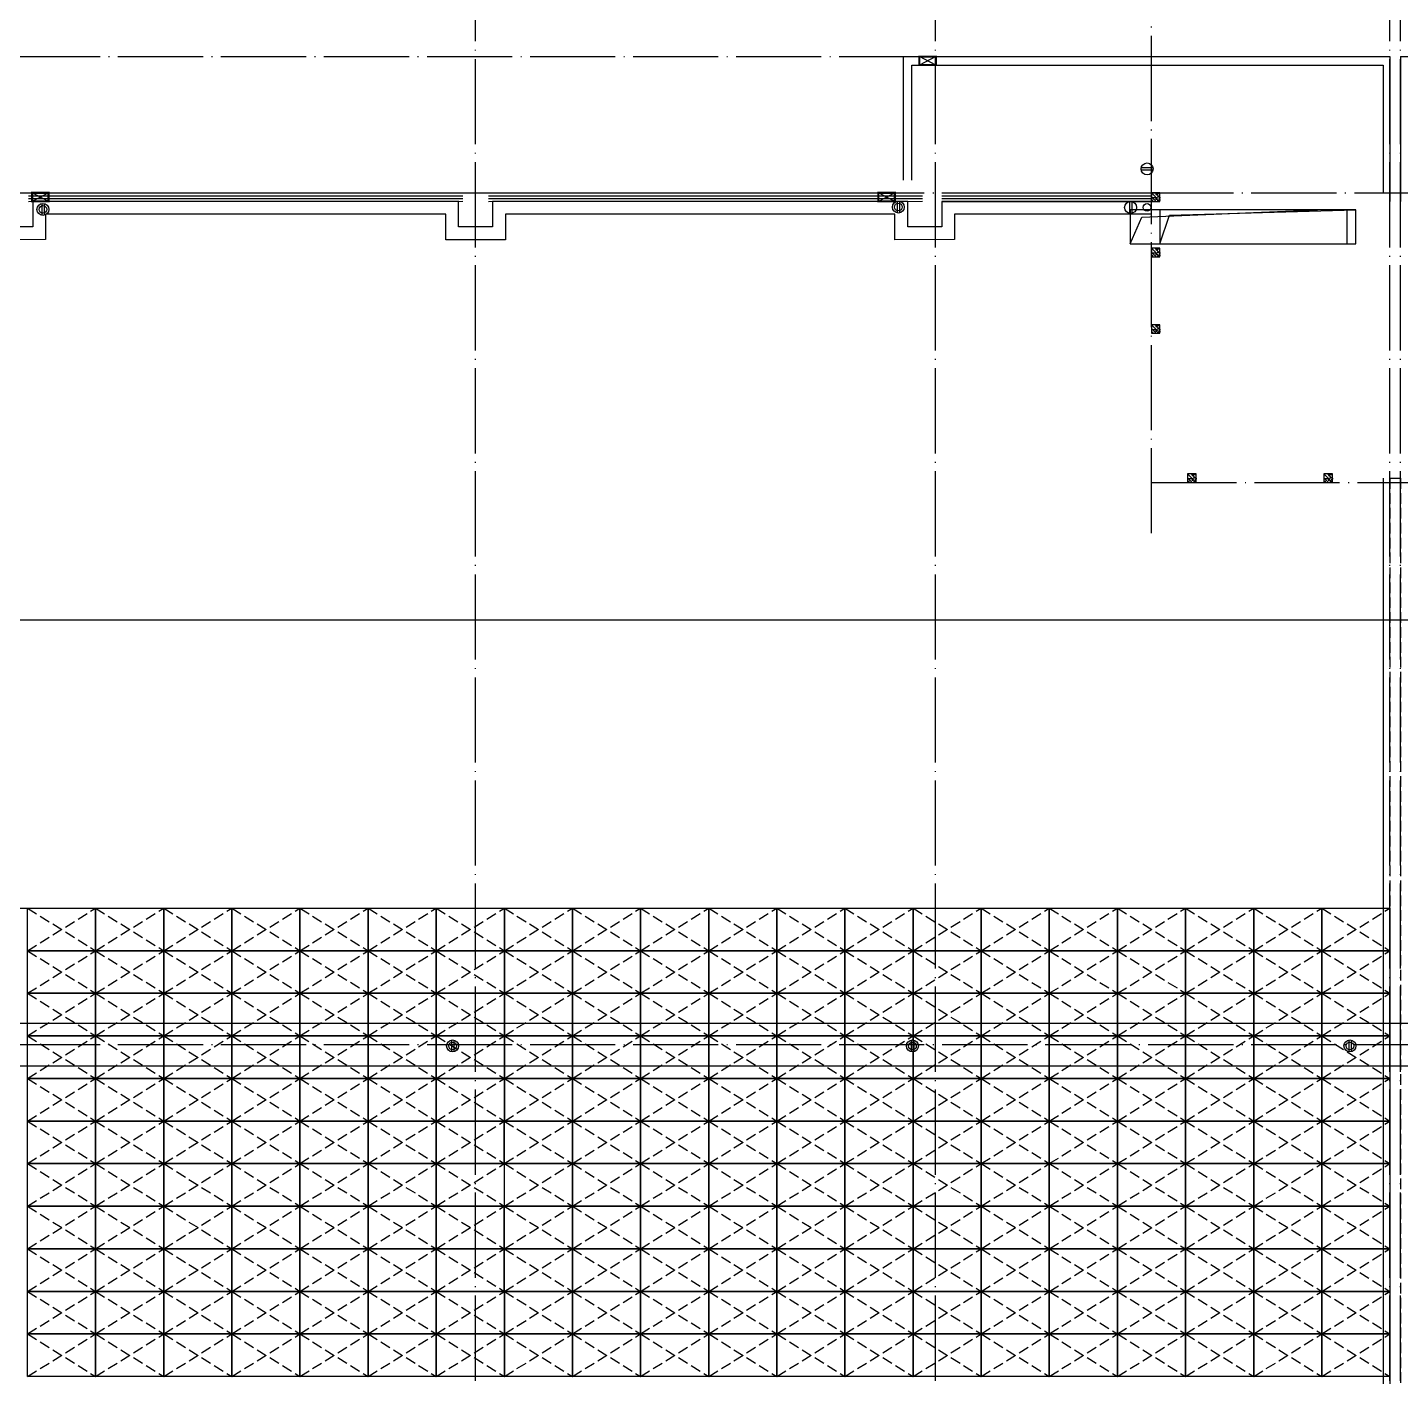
# Model space of a CAD drawing. Extents: x 6843040 to 15500510, y -6507076 to -4940511.
# Drawn here: x 9159280 to 9191530, y -5518301 to -5486618 of the extents above; entities that cross this region are included whole.
import ezdxf

# ---------------------------------------------------------------- set-up
doc = ezdxf.new("R2010")
doc.units = 0
doc.header["$LTSCALE"] = 1000
doc.header["$MEASUREMENT"] = 0
doc.linetypes.add('DASH', pattern=[0.35, 0.25, -0.1])
doc.linetypes.add('DOTE', pattern=[2.42, 2, -0.2, 0.02, -0.2])
for name, color, linetype in [('8', 8, 'Continuous'), ('AXIS', 3, 'Continuous'), ('COLUMN', 10, 'Continuous'), ('DOTE', 8, 'DOTE'), ('E_LINE_6', 11, 'Continuous'), ('EQUIP_雨水斗', 7, 'Continuous'), ('FLOOR', 9, 'Continuous'), ('plan-1', 40, 'Continuous'), ('PUB_HATCH', 8, 'Continuous'), ('RAIL', 163, 'Continuous'), ('VPIPE-雨水', 4, 'Continuous'), ('建筑细线', 5, 'Continuous')]:
    doc.layers.add(name, color=color, linetype=linetype)

# ---------------------------------------------------------------- blocks, each defined once
blk = doc.blocks.new('GF')
at = {"layer": 'PUB_HATCH', "linetype": 'DASH'}
for p, q in [((4750146, -1332007), (4751746, -1331007)), ((4750146, -1331007), (4751746, -1332007))]:
    blk.add_line(p, q, dxfattribs=at)
at = {"layer": 'PUB_HATCH'}
blk.add_lwpolyline([(4751746, -1332007), (4750146, -1332007), (4750146, -1331007), (4751746, -1331007)], close=True, dxfattribs=at)
blk = doc.blocks.new('屋面层构造柱0911')
at = {"layer": 'PUB_HATCH'}
h = blk.add_hatch(dxfattribs=at)
h.set_pattern_fill('钢筋混凝土', color=256, scale=25, angle=90, style=0)
h.set_pattern_definition([(134.999998, (-1384699.676, 809658.72), (-44.194175, -44.194172), []), (140, (-1384699.68, 809658.72), (15.68804, 179.315045), [18.75, -206.25]), (85, (-1384699.68, 809658.72), (-188.048035, -34.68783), [15, -165]), (190.4514, (-1384698.37, 809673.66), (-172.35988, 144.62735), [15.93505, -175.28553]), (136.1842, (-1384749.68, 809658.72), (41.37976, 266.81026), [28.125, -309.375]), (186.6356, (-1384746.23, 809680.95), (-243.52946, 233.66568), [23.90257, -262.92825]), (81.1842, (-1384749.68, 809658.72), (-243.52964, 233.6655), [22.5, -247.5]), (111, (-1384737.18, 809683.72), (100.65473, 149.22676), [18.75, -206.25]), (56, (-1384737.18, 809683.72), (-181.28751, 60.82884), [15, -165]), (161.4514, (-1384728.79, 809696.15), (-80.63262, 210.05566), [15.93505, -175.28553]), (127.499998, (-1384699.676, 809658.72), (-83.223463, 3.039967), [0, -163, 0, -167.5, 0, -165.625]), (97.499998, (-1384699.68, 809658.72), (-98.602926, 65.767388), [0, -95.5, 0, -159.25, 0, -63.125]), (57.499998, (-1384699.676, 809602.97), (5.638722, 133.455609), [0, -62.5, 0, -195, 0, -258.75]), (47.499998, (-1384699.68, 809577.97), (-25.02624, 145.796543), [0, -81.25, 0, -129.5, 0, -183.75])])
edge = h.paths.add_edge_path()
edge.add_line((-1076884, 1077140), (-1077084, 1077140))
edge.add_line((-1076884, 1077140), (-1076884, 1077340))
edge.add_line((-1076884, 1077340), (-1077084, 1077340))
edge.add_line((-1077084, 1077340), (-1077084, 1077140))
h = blk.add_hatch(dxfattribs=at)
h.set_pattern_fill('钢筋混凝土', color=256, scale=25, angle=90, style=0)
h.set_pattern_definition([(134.999998, (-1384699.676, 808358.72), (-44.194175, -44.194172), []), (140, (-1384699.68, 808358.72), (15.68804, 179.315045), [18.75, -206.25]), (85, (-1384699.68, 808358.72), (-188.048035, -34.68783), [15, -165]), (190.4514, (-1384698.37, 808373.66), (-172.35988, 144.62735), [15.93505, -175.28553]), (136.1842, (-1384749.68, 808358.72), (41.37976, 266.81026), [28.125, -309.375]), (186.6356, (-1384746.23, 808380.95), (-243.52946, 233.66568), [23.90257, -262.92825]), (81.1842, (-1384749.68, 808358.72), (-243.52964, 233.6655), [22.5, -247.5]), (111, (-1384737.18, 808383.72), (100.65473, 149.22676), [18.75, -206.25]), (56, (-1384737.18, 808383.72), (-181.28751, 60.82884), [15, -165]), (161.4514, (-1384728.79, 808396.15), (-80.63262, 210.05566), [15.93505, -175.28553]), (127.499998, (-1384699.676, 808358.72), (-83.223463, 3.039967), [0, -163, 0, -167.5, 0, -165.625]), (97.499998, (-1384699.68, 808358.72), (-98.602926, 65.767388), [0, -95.5, 0, -159.25, 0, -63.125]), (57.499998, (-1384699.676, 808302.97), (5.638722, 133.455609), [0, -62.5, 0, -195, 0, -258.75]), (47.499998, (-1384699.68, 808277.97), (-25.02624, 145.796543), [0, -81.25, 0, -129.5, 0, -183.75])])
edge = h.paths.add_edge_path()
edge.add_line((-1076884, 1075840), (-1077084, 1075840))
edge.add_line((-1076884, 1075840), (-1076884, 1076040))
edge.add_line((-1076884, 1076040), (-1077084, 1076040))
edge.add_line((-1077084, 1076040), (-1077084, 1075840))
h = blk.add_hatch(dxfattribs=at)
h.set_pattern_fill('钢筋混凝土', color=256, scale=25, angle=90, style=0)
h.set_pattern_definition([(134.999998, (-1384699.676, 806559.19), (-44.194175, -44.194172), []), (140, (-1384699.68, 806559.19), (15.68804, 179.315045), [18.75, -206.25]), (85, (-1384699.68, 806559.19), (-188.048035, -34.68783), [15, -165]), (190.4514, (-1384698.37, 806574.13), (-172.35988, 144.62735), [15.93505, -175.28553]), (136.1842, (-1384749.68, 806559.2), (41.37976, 266.81026), [28.125, -309.375]), (186.6356, (-1384746.23, 806581.42), (-243.52946, 233.66568), [23.90257, -262.92825]), (81.1842, (-1384749.68, 806559.2), (-243.52964, 233.6655), [22.5, -247.5]), (111, (-1384737.18, 806584.19), (100.65473, 149.22676), [18.75, -206.25]), (56, (-1384737.18, 806584.19), (-181.28751, 60.82884), [15, -165]), (161.4514, (-1384728.79, 806596.63), (-80.63262, 210.05566), [15.93505, -175.28553]), (127.499998, (-1384699.676, 806559.19), (-83.223463, 3.039967), [0, -163, 0, -167.5, 0, -165.625]), (97.499998, (-1384699.68, 806559.19), (-98.602926, 65.767388), [0, -95.5, 0, -159.25, 0, -63.125]), (57.499998, (-1384699.676, 806503.44), (5.638722, 133.455609), [0, -62.5, 0, -195, 0, -258.75]), (47.499998, (-1384699.68, 806478.44), (-25.02624, 145.796543), [0, -81.25, 0, -129.5, 0, -183.75])])
edge = h.paths.add_edge_path()
edge.add_line((-1076884, 1074041), (-1077084, 1074041))
edge.add_line((-1076884, 1074041), (-1076884, 1074241))
edge.add_line((-1076884, 1074241), (-1077084, 1074241))
edge.add_line((-1077084, 1074241), (-1077084, 1074041))
h = blk.add_hatch(dxfattribs=at)
h.set_pattern_fill('钢筋混凝土', color=256, scale=25, angle=90, style=0)
h.set_pattern_definition([(134.999998, (-1383849.696, 803059.19), (-44.194175, -44.194172), []), (140, (-1383849.7, 803059.19), (15.68804, 179.315045), [18.75, -206.25]), (85, (-1383849.7, 803059.19), (-188.048035, -34.68783), [15, -165]), (190.4514, (-1383848.39, 803074.13), (-172.35988, 144.62735), [15.93505, -175.28553]), (136.1842, (-1383899.7, 803059.2), (41.37976, 266.81026), [28.125, -309.375]), (186.6356, (-1383896.25, 803081.42), (-243.52946, 233.66568), [23.90257, -262.92825]), (81.1842, (-1383899.7, 803059.2), (-243.52964, 233.6655), [22.5, -247.5]), (111, (-1383887.2, 803084.19), (100.65473, 149.22676), [18.75, -206.25]), (56, (-1383887.2, 803084.19), (-181.28751, 60.82884), [15, -165]), (161.4514, (-1383878.8, 803096.63), (-80.63262, 210.05566), [15.93505, -175.28553]), (127.499998, (-1383849.696, 803059.19), (-83.223463, 3.039967), [0, -163, 0, -167.5, 0, -165.625]), (97.499998, (-1383849.7, 803059.19), (-98.602926, 65.767388), [0, -95.5, 0, -159.25, 0, -63.125]), (57.499998, (-1383849.696, 803003.44), (5.638722, 133.455609), [0, -62.5, 0, -195, 0, -258.75]), (47.499998, (-1383849.7, 802978.44), (-25.02624, 145.796543), [0, -81.25, 0, -129.5, 0, -183.75])])
edge = h.paths.add_edge_path()
edge.add_line((-1076034, 1070541), (-1076234, 1070541))
edge.add_line((-1076034, 1070541), (-1076034, 1070741))
edge.add_line((-1076034, 1070741), (-1076234, 1070741))
edge.add_line((-1076234, 1070741), (-1076234, 1070541))
h = blk.add_hatch(dxfattribs=at)
h.set_pattern_fill('钢筋混凝土', color=256, scale=25, angle=90, style=0)
h.set_pattern_definition([(134.999998, (-1380649.696, 803058.72), (-44.194175, -44.194172), []), (140, (-1380649.7, 803058.72), (15.68804, 179.315045), [18.75, -206.25]), (85, (-1380649.7, 803058.72), (-188.048035, -34.68783), [15, -165]), (190.4514, (-1380648.39, 803073.66), (-172.35988, 144.62735), [15.93505, -175.28553]), (136.1842, (-1380699.7, 803058.72), (41.37976, 266.81026), [28.125, -309.375]), (186.6356, (-1380696.25, 803080.95), (-243.52946, 233.66568), [23.90257, -262.92825]), (81.1842, (-1380699.7, 803058.72), (-243.52964, 233.6655), [22.5, -247.5]), (111, (-1380687.2, 803083.72), (100.65473, 149.22676), [18.75, -206.25]), (56, (-1380687.2, 803083.72), (-181.28751, 60.82884), [15, -165]), (161.4514, (-1380678.8, 803096.15), (-80.63262, 210.05566), [15.93505, -175.28553]), (127.499998, (-1380649.696, 803058.72), (-83.223463, 3.039967), [0, -163, 0, -167.5, 0, -165.625]), (97.499998, (-1380649.7, 803058.72), (-98.602926, 65.767388), [0, -95.5, 0, -159.25, 0, -63.125]), (57.499998, (-1380649.696, 803002.97), (5.638722, 133.455609), [0, -62.5, 0, -195, 0, -258.75]), (47.499998, (-1380649.7, 802977.97), (-25.02624, 145.796543), [0, -81.25, 0, -129.5, 0, -183.75])])
edge = h.paths.add_edge_path()
edge.add_line((-1072834, 1070540), (-1073034, 1070540))
edge.add_line((-1072834, 1070540), (-1072834, 1070740))
edge.add_line((-1072834, 1070740), (-1073034, 1070740))
edge.add_line((-1073034, 1070740), (-1073034, 1070540))
at = {"layer": 'COLUMN'}
for points in [[(-1077084, 1077140), (-1076884, 1077140), (-1076884, 1077340), (-1077084, 1077340)], [(-1077084, 1075840), (-1076884, 1075840), (-1076884, 1076040), (-1077084, 1076040)], [(-1077084, 1074041), (-1076884, 1074041), (-1076884, 1074241), (-1077084, 1074241)], [(-1076234, 1070541), (-1076034, 1070541), (-1076034, 1070741), (-1076234, 1070741)], [(-1073034, 1070540), (-1072834, 1070540), (-1072834, 1070740), (-1073034, 1070740)]]:
    blk.add_lwpolyline(points, close=True, dxfattribs=at)
blk = doc.blocks.new('$TwtSys$00000139')
at = {"color": 7}
for p, q in [((-19, 92, 0), (-19, -92, 0)), ((19, 92, 0), (19, -92, 0))]:
    blk.add_line(p, q, dxfattribs=at)
blk.add_circle((0, 0, 0), 93.8)
blk = doc.blocks.new('屋面层排水')
at = {"layer": '8', "color": 7, "true_color": 0xffffff}
for p, q in [((9180615, -5487502), (9180229, -5487302)), ((9180615, -5487302), (9180229, -5487502)), ((9159776, -5490702), (9159390, -5490502)), ((9159776, -5490502), (9159390, -5490702)), ((9179652, -5490702), (9179266, -5490502)), ((9179652, -5490502), (9179266, -5490702))]:
    blk.add_line(p, q, dxfattribs=at)
at = {"layer": '8', "color": 7, "const_width": 50}
for points in [[(9180615, -5487502), (9180615, -5487302), (9180229, -5487302), (9180229, -5487502)], [(9159776, -5490702), (9159776, -5490502), (9159390, -5490502), (9159390, -5490702)], [(9179652, -5490702), (9179652, -5490502), (9179266, -5490502), (9179266, -5490702)]]:
    blk.add_lwpolyline(points, close=True, dxfattribs=at)
at = {"layer": 'VPIPE-雨水'}
for centre in [(9159644, -5490891), (9179735, -5490835), (9185576, -5490845), (9169267, -5510538), (9180067, -5510538), (9190342, -5510538)]:
    blk.add_circle(centre, 90, dxfattribs=at)
at = {"layer": 'EQUIP_雨水斗', "xscale": 1.5, "yscale": 1.5, "zscale": 1.5, "rotation": 270}
blk.add_blockref('$TwtSys$00000139', (9185576, -5489940), dxfattribs=at)
at = {"layer": 'EQUIP_雨水斗', "xscale": 1.5, "yscale": 1.5, "zscale": 1.5}
for p in [(9159644, -5490891), (9179735, -5490835), (9185191, -5490845), (9169267, -5510538), (9180067, -5510538), (9190342, -5510538)]:
    blk.add_blockref('$TwtSys$00000139', p, dxfattribs=at)

msp = doc.modelspace()

# ---------------------------------------------------------------- linework, layer by layer
for points in [[(9179855.3, -5490202), (9179855.3, -5487302), (9191280.3, -5487302)], [(9191280.3, -5487302), (9191280.3, -5490702)], [(9191530.3, -5487302), (9213305.3, -5487302), (9213305.3, -5490202)], [(9191530.3, -5487302), (9191530.3, -5490702)], [(9180055.3, -5490202), (9180055.3, -5487502), (9191120.3, -5487502)]]:
    msp.add_lwpolyline(points)
msp.add_lwpolyline([(9191280.3, -5548302), (9140079.9, -5548301.9), (9140079.9, -5507301.1), (9191280.3, -5507301.1)], close=True)
at = {"layer": 'AXIS'}
for points in [[(9185680.3, -5490701.8), (9180755.3, -5490702), (9180755.3, -5491301.9), (9179955.3, -5491302.1), (9179955.3, -5490701.8), (9170205.3, -5490702.5), (9170205.3, -5491302.7), (9169405.3, -5491302.2), (9169405.3, -5490701.5), (9159405.3, -5490702), (9159405.3, -5491302.1), (9158605.3, -5491302.8), (9158605.3, -5490702.2), (9148605.3, -5490702.2), (9148605.3, -5491301.9), (9147805.3, -5491302.1), (9147805.3, -5490702), (9137805.3, -5490701.5)], [(9185680.3, -5491001.8), (9181055.3, -5491002), (9181055.3, -5491601.8), (9179655.3, -5491602.2), (9179655.3, -5491001.8), (9170505.3, -5491002.4), (9170505.3, -5491602.9), (9169105.3, -5491602.1), (9169105.3, -5491001.5), (9159705.3, -5491002), (9159705.3, -5491601.8), (9158305.3, -5491603.1), (9158305.3, -5491002.2), (9148905.3, -5491002.2), (9148905.3, -5491601.8), (9147505.3, -5491602.2), (9147505.3, -5491002), (9137805.3, -5491001.5)], [(9137807.9, -5500527.1), (9244905.7, -5500526.7)], [(9131405.3, -5510002.4), (9244907.9, -5510002)], [(9131705.3, -5511002.4), (9244907.9, -5511002)]]:
    msp.add_lwpolyline(points, dxfattribs=at)
at = {"layer": 'DOTE'}
for p, q in [((9169805.3, -5554702), (9169805.3, -5485702.5)), ((9180605.3, -5554702), (9180605.3, -5485702.5)), ((9185680.3, -5498497.6), (9185680.3, -5485702.5)), ((9191280.3, -5554702), (9191280.3, -5485702.5)), ((9191530.3, -5554702), (9191530.3, -5485702.5)), ((9125105.3, -5487302), (9191280.3, -5487302)), ((9191530.3, -5487302), (9257205.3, -5487302)), ((9125105.3, -5490502), (9257205.3, -5490502)), ((9185680.3, -5497302), (9198614.2, -5497302)), ((9125105.3, -5510502), (9257205.3, -5510502))]:
    msp.add_line(p, q, dxfattribs=at)
at = {"layer": 'E_LINE_6'}
for points in [[(9185180.6, -5491702), (9190280.3, -5491702), (9190280.3, -5490902), (9185180.6, -5490902), (9185180.6, -5491702), (9185450.8, -5491076.7), (9189580.6, -5490902)], [(9185880.3, -5491702), (9190480.3, -5491702), (9190480, -5490902), (9185880.3, -5490902), (9185880.3, -5491702), (9186103.7, -5491023.8), (9190480, -5490902)]]:
    msp.add_lwpolyline(points, dxfattribs=at)
at = {"layer": 'FLOOR'}
for points in [[(9191120.3, -5487502), (9191120.3, -5490502.5)], [(9159305.3, -5490502), (9169505.3, -5490501.5)], [(9170105.3, -5490502), (9180305.3, -5490501.5)], [(9180755.3, -5490502), (9185680.3, -5490501.8)], [(9159305.3, -5490702), (9169505.3, -5490701.5)], [(9170105.3, -5490702), (9180305.3, -5490701.5)], [(9180755.3, -5490702), (9185680.3, -5490701.8)], [(9191120.3, -5497202), (9191120.3, -5549902)], [(9191280.3, -5497202), (9191530.3, -5497202)]]:
    msp.add_lwpolyline(points, dxfattribs=at)
at = {"layer": 'FLOOR', "linetype": 'DASH'}
for points in [[(9191280.3, -5487502), (9191280.3, -5490502.5)], [(9191530.3, -5487502), (9191530.3, -5490502.2)], [(9191280.3, -5497202), (9191280.3, -5549902)], [(9191530.3, -5497202), (9191530.3, -5549901.8)]]:
    msp.add_lwpolyline(points, dxfattribs=at)
at = {"layer": 'RAIL'}
for points in [[(9159305.3, -5490572), (9169505.3, -5490571.5)], [(9159305.3, -5490632), (9169505.3, -5490631.5)], [(9170105.3, -5490572), (9180305.3, -5490571.5)], [(9170105.3, -5490632), (9180305.3, -5490631.5)], [(9180755.3, -5490572), (9185680.3, -5490571.8)], [(9180755.3, -5490632), (9185680.3, -5490631.8)]]:
    msp.add_lwpolyline(points, dxfattribs=at)

# ---------------------------------------------------------------- block references
for p in [(4409135, -4176294.4), (4410735, -4176294.4), (4412335, -4176294.4), (4413935.1, -4176294.4), (4415535.1, -4176294.4), (4417135.1, -4176294.4), (4418735.1, -4176294.4), (4420335.1, -4176294.4), (4421935.1, -4176294.4), (4423535.1, -4176294.4), (4425135.1, -4176294.4), (4426735.1, -4176294.4), (4428335.1, -4176294.4), (4429935.1, -4176294.4), (4431535.1, -4176294.4), (4433135.1, -4176294.4), (4434735.1, -4176294.4), (4436335.1, -4176294.5), (4437935.1, -4176294.4), (4439535.1, -4176294.4), (4409135, -4177294.4), (4410735, -4177294.4), (4412335, -4177294.4), (4413935, -4177294.4), (4415535, -4177294.4), (4417135.1, -4177294.4), (4418735.1, -4177294.4), (4420335.1, -4177294.4), (4421935.1, -4177294.4), (4423535.1, -4177294.4), (4425135.1, -4177294.4), (4426735.1, -4177294.4), (4428335.1, -4177294.4), (4429935.1, -4177294.4), (4431535.1, -4177294.5), (4433135.1, -4177294.5), (4434735.1, -4177294.5), (4436335.1, -4177294.5), (4437935.1, -4177294.4), (4439535.1, -4177294.4), (4409135, -4178294.4), (4410735, -4178294.4), (4412335, -4178294.4), (4413935.1, -4178294.4), (4415535.1, -4178294.4), (4417135.1, -4178294.4), (4418735.1, -4178294.4), (4420335.1, -4178294.4), (4421935.1, -4178294.4), (4423535.1, -4178294.4), (4425135.1, -4178294.4), (4426735.1, -4178294.4), (4428335.1, -4178294.5), (4429935.1, -4178294.5), (4431535.1, -4178294.5), (4433135.1, -4178294.5), (4434735.1, -4178294.5), (4436335.1, -4178294.5), (4437935.1, -4178294.4), (4439535.1, -4178294.4), (4409134.9, -4179294.4), (4410734.9, -4179294.5), (4412334.9, -4179294.4), (4413935, -4179294.5), (4415535, -4179294.4), (4417135, -4179294.5), (4418735, -4179294.5), (4420335, -4179294.5), (4421935, -4179294.5), (4423535, -4179294.5), (4425135, -4179294.5), (4426735.1, -4179294.5), (4428335, -4179294.5), (4429935, -4179294.5), (4431535, -4179294.5), (4433135, -4179294.5), (4434735, -4179294.5), (4436335, -4179294.6), (4437935, -4179294.5), (4439535, -4179294.5), (4409134.9, -4180294.5), (4410735, -4180294.5), (4412335, -4180294.5), (4413935, -4180294.5), (4415535, -4180294.5), (4417135, -4180294.5), (4418735, -4180294.5), (4420335, -4180294.5), (4421935, -4180294.5), (4423535, -4180294.5), (4425135, -4180294.5), (4426735.1, -4180294.5), (4428335, -4180294.5), (4429935, -4180294.5), (4431535.1, -4180294.5), (4433135, -4180294.6), (4434735, -4180294.6), (4436335, -4180294.6), (4437935, -4180294.5), (4439535, -4180294.5), (4409134.9, -4181294.5), (4410734.9, -4181294.5), (4412334.9, -4181294.5), (4413934.9, -4181294.5), (4415534.9, -4181294.5), (4417134.9, -4181294.5), (4418734.9, -4181294.5), (4420334.9, -4181294.5), (4421934.9, -4181294.5), (4423535, -4181294.5), (4425135, -4181294.5), (4426735, -4181294.5), (4428335, -4181294.6), (4429935, -4181294.6), (4431535, -4181294.6), (4433134.9, -4181294.6), (4434734.9, -4181294.6), (4436335, -4181294.6), (4437934.9, -4181294.5), (4439534.9, -4181294.5), (4409134.9, -4182294.5), (4410734.9, -4182294.5), (4412334.9, -4182294.5), (4413934.9, -4182294.5), (4415534.9, -4182294.5), (4417134.9, -4182294.5), (4418734.9, -4182294.5), (4420335, -4182294.5), (4421935, -4182294.5), (4423535, -4182294.5), (4425135, -4182294.5), (4426735, -4182294.6), (4428335, -4182294.6), (4429935, -4182294.6), (4431535, -4182294.6), (4433135, -4182294.6), (4434735, -4182294.6), (4436335, -4182294.6), (4437935, -4182294.5), (4439535, -4182294.5), (4409134.8, -4183294.6), (4410734.8, -4183294.6), (4412334.8, -4183294.6), (4413934.8, -4183294.6), (4415534.8, -4183294.6), (4417134.8, -4183294.6), (4418734.8, -4183294.6), (4420334.9, -4183294.6), (4421934.9, -4183294.6), (4423534.9, -4183294.6), (4425134.9, -4183294.6), (4426734.9, -4183294.6), (4428334.9, -4183294.6), (4429934.9, -4183294.6), (4431534.9, -4183294.6), (4433134.9, -4183294.7), (4434734.9, -4183294.7), (4436334.9, -4183294.7), (4437934.9, -4183294.6), (4439534.9, -4183294.6), (4409134.8, -4184294.6), (4410734.8, -4184294.6), (4412334.8, -4184294.6), (4413934.8, -4184294.6), (4415534.8, -4184294.6), (4417134.9, -4184294.6), (4418734.9, -4184294.6), (4420334.9, -4184294.6), (4421934.9, -4184294.6), (4423534.9, -4184294.6), (4425134.9, -4184294.6), (4426734.9, -4184294.6), (4428334.9, -4184294.6), (4429934.9, -4184294.6), (4431534.9, -4184294.6), (4433134.9, -4184294.7), (4434734.9, -4184294.7), (4436334.9, -4184294.7), (4437934.9, -4184294.6), (4439534.9, -4184294.6), (4409135, -4185294.6), (4410735, -4185294.6), (4412335, -4185294.6), (4413935, -4185294.6), (4415535, -4185294.6), (4417135.1, -4185294.6), (4418735.1, -4185294.6), (4420335.1, -4185294.6), (4421935.1, -4185294.6), (4423535.1, -4185294.6), (4425135.1, -4185294.6), (4426735.1, -4185294.6), (4428335.1, -4185294.6), (4429935.1, -4185294.6), (4431535.1, -4185294.6), (4433135.1, -4185294.7), (4434735.1, -4185294.7), (4436335.1, -4185294.7), (4437935.1, -4185294.6), (4439535.1, -4185294.6), (4409135, -4186294.6), (4410735, -4186294.6), (4412335, -4186294.6), (4413935.1, -4186294.6), (4415535.1, -4186294.6), (4417135.1, -4186294.6), (4418735.1, -4186294.6), (4420335.1, -4186294.6), (4421935.1, -4186294.6), (4423535.1, -4186294.6), (4425135.1, -4186294.6), (4426735.1, -4186294.6), (4428335.1, -4186294.6), (4429935.1, -4186294.6), (4431535.1, -4186294.6), (4433135.1, -4186294.7), (4434735.1, -4186294.7), (4436335.1, -4186294.7), (4437935.1, -4186294.6), (4439535.1, -4186294.6)]:
    msp.add_blockref('GF', p)
at = {"layer": 'plan-1'}
msp.add_blockref('屋面层排水', (0, 0), dxfattribs=at)
at = {"layer": '建筑细线'}
msp.add_blockref('屋面层构造柱0911', (10262764.2, -6567842.2), dxfattribs=at)

doc.saveas('drawing.dxf')
